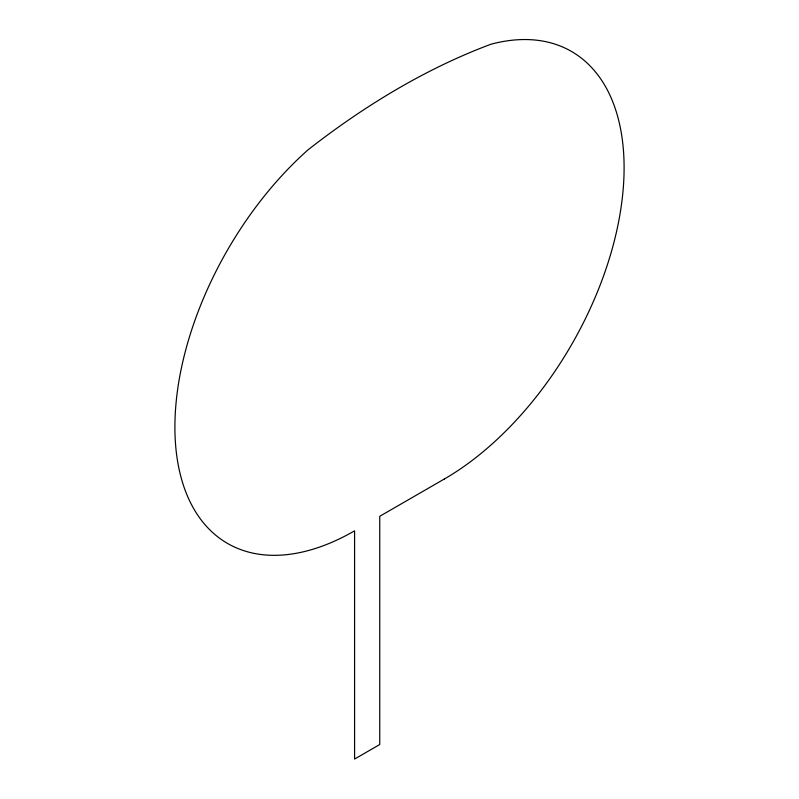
<?xml version="1.0" encoding="UTF-8"?>
<svg xmlns="http://www.w3.org/2000/svg" width="799" height="799" viewBox="0 0 799 799"><rect width="100%" height="100%" fill="white"/><g stroke="black" fill="none" stroke-linecap="round" stroke-linejoin="round"><path stroke-width="1.2" d="M444.414 478.961L379.735 516.304L379.735 744.528L354.586 759.05L354.586 530.836A254.102 146.706 -60 0 1 176.439 453.283A254.102 146.706 -60 0 1 308.074 149.803A739.355 426.866 -60 0 1 490.926 44.245A254.102 146.706 -60 0 1 622.561 195.725A254.102 146.706 -60 0 1 444.414 478.961"/></g></svg>
